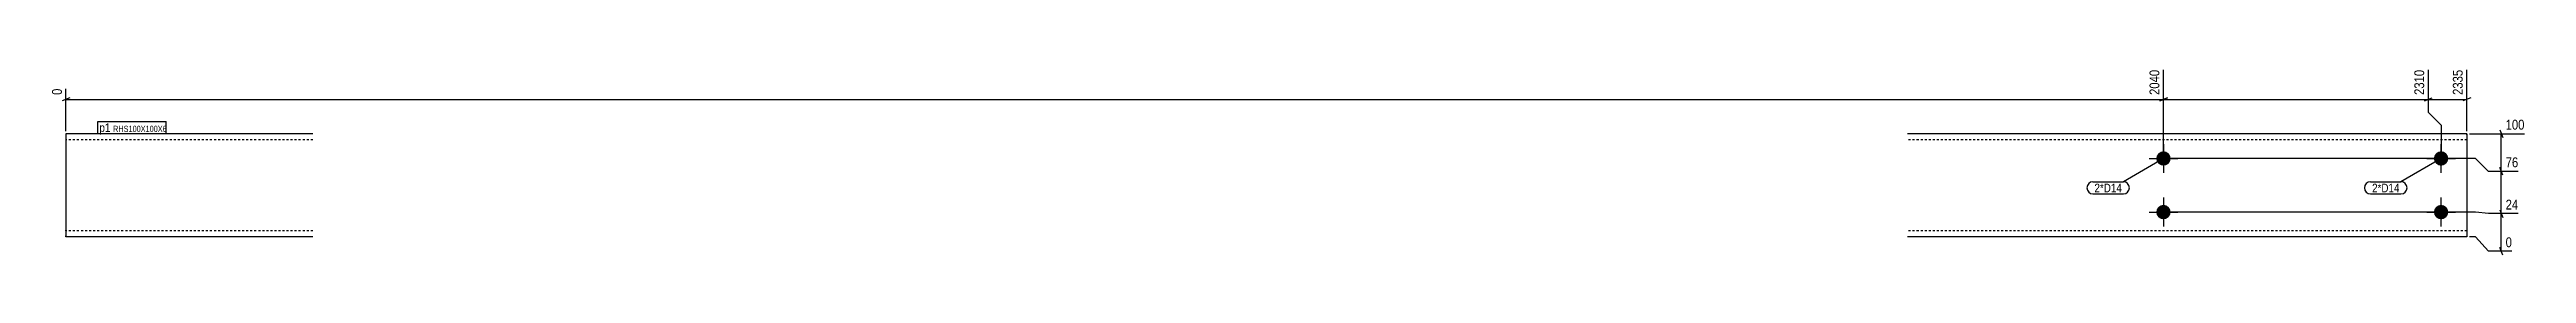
# Model space of a CAD drawing. Header units: millimetres. Extents: x 5 to 10567, y -5 to 189.
# Drawn here: x 5 to 2415, y 8 to 189 of the extents above.
import ezdxf

# ---------------------------------------------------------------- set-up
doc = ezdxf.new("R2010")
doc.units = ezdxf.units.MM
doc.linetypes.add('DXK_LINE_DOT2', pattern=[3.9198, 1.9599, -1.9599])
for name, color, linetype in [('MÅLSÆTNING', 7, 'Continuous'), ('STÅL', 7, 'Continuous'), ('TEKST', 7, 'Continuous')]:
    doc.layers.add(name, color=color, linetype=linetype)
doc.styles.add('Arial Narrow', font='ARIALN.TTF', dxfattribs={"height": 0.2})

msp = doc.modelspace()

# ---------------------------------------------------------------- hatches: boundary and pattern name
at = {"layer": 'STÅL', "linetype": 'Continuous'}
for points in [[(2061.5, 108.3, -1), (2061.5, 94.3, -1)], [(2331.5, 108.3, -1), (2331.5, 94.3, -1)], [(2061.5, 56.3, -1), (2061.5, 42.3, -1)], [(2331.5, 56.3, -1), (2331.5, 42.3, -1)]]:
    msp.add_hatch(color=3, dxfattribs=at).paths.add_polyline_path(points)

# ---------------------------------------------------------------- linework, layer by layer
at = {"layer": 'MÅLSÆTNING', "color": 7, "linetype": 'Continuous'}
for p, q in [((21.5, 127.8), (21.5, 168.9)), ((2061.5, 103.8), (2061.5, 187.2)), ((2061.5, 103.8), (2061.5, 187.2)), ((2319, 187.2), (2319, 146.1)), ((2319, 187.2), (2319, 146.1)), ((2356.5, 127.8), (2356.5, 187.2)), ((25.3, 160.1), (17.8, 157.1)), ((21.5, 158.6), (2061.5, 158.6)), ((2065.3, 160.1), (2057.8, 157.1)), ((2057.8, 157.1), (2065.3, 160.1)), ((2061.5, 158.6), (2319, 158.6)), ((2315.3, 157.1), (2322.8, 160.1)), ((2315.3, 157.1), (2322.8, 160.1)), ((2319, 158.6), (2356.5, 158.6)), ((2319, 146.1), (2331.5, 133.6)), ((2319, 146.1), (2331.5, 133.6)), ((2360.3, 160.1), (2352.8, 157.1)), ((2331.5, 133.6), (2331.5, 103.8)), ((2331.5, 133.6), (2331.5, 103.8)), ((2359, 125.3), (2412.5, 125.3)), ((2388.5, 129), (2391.5, 121.5)), ((2390, 88.8), (2390, 125.3)), ((2365, 101.3), (2064, 101.3)), ((2365, 101.3), (2064, 101.3)), ((2377.5, 88.8), (2365, 101.3)), ((2377.5, 88.8), (2365, 101.3)), ((2406.4, 88.8), (2377.5, 88.8)), ((2406.4, 88.8), (2377.5, 88.8)), ((2391.5, 85), (2388.5, 92.5)), ((2391.5, 85), (2388.5, 92.5)), ((2390, 47.8), (2390, 88.8)), ((2365, 49.3), (2064, 49.3)), ((2365, 49.3), (2064, 49.3)), ((2377.5, 47.8), (2365, 49.3)), ((2377.5, 47.8), (2365, 49.3)), ((2388.5, 51.5), (2391.5, 44)), ((2388.5, 51.5), (2391.5, 44)), ((2365, 25.3), (2359, 25.3)), ((2377.5, 11.3), (2365, 25.3)), ((2406.4, 47.8), (2377.5, 47.8)), ((2406.4, 47.8), (2377.5, 47.8)), ((2390, 11.3), (2390, 47.8)), ((2400.3, 11.3), (2377.5, 11.3)), ((2391.5, 7.5), (2388.5, 15))]:
    msp.add_line(p, q, dxfattribs=at)
at = {"layer": 'STÅL', "color": 2, "linetype": 'Continuous'}
for p, q in [((261.5, 125.3), (21.5, 125.3)), ((21.5, 125.3), (21.5, 26.2)), ((2356.5, 125.3), (1812.5, 125.3)), ((2356.5, 125.3), (2356.5, 25.3)), ((21.5, 25.3), (21.5, 26.2)), ((261.5, 25.3), (21.5, 25.3)), ((2356.5, 25.3), (1812.5, 25.3))]:
    msp.add_line(p, q, dxfattribs=at)
at = {"layer": 'STÅL', "color": 7, "linetype": 'DXK_LINE_DOT2'}
for p, q in [((2356.5, 124.3), (2356.5, 125.3)), ((261.5, 119.3), (21.5, 119.3)), ((2356.5, 119.3), (1812.5, 119.3)), ((21.5, 31.3), (21.5, 31.7)), ((261.5, 31.3), (21.5, 31.3)), ((2356.5, 31.3), (1812.5, 31.3)), ((2356.5, 31.3), (2356.5, 31.7))]:
    msp.add_line(p, q, dxfattribs=at)
at = {"layer": 'STÅL', "color": 3, "linetype": 'Continuous'}
for p, q in [((2047.5, 101.3), (2075.5, 101.3)), ((2061.5, 115.3), (2061.5, 87.3)), ((2317.5, 101.3), (2345.5, 101.3)), ((2331.5, 87.3), (2331.5, 115.3)), ((2047.5, 49.3), (2075.5, 49.3)), ((2061.5, 63.3), (2061.5, 35.3)), ((2317.5, 49.3), (2345.5, 49.3)), ((2331.5, 35.3), (2331.5, 63.3))]:
    msp.add_line(p, q, dxfattribs=at)

# ---------------------------------------------------------------- wipeouts: each hides what was drawn before it
at = {"color": 0}
for points in [[(2021, 68.5), (2021, 77.3), (1994.4, 77.3), (1994.4, 68.5)], [(2291, 68.5), (2291, 77.3), (2264.4, 77.3), (2264.4, 68.5)]]:
    msp.add_wipeout(points, dxfattribs=at).dxf.layer = 'TEKST'

# ---------------------------------------------------------------- next in the draw order: wipeouts: each hides what was drawn before it
at = {"color": 0, "linetype": 'Continuous'}
for points in [[(19.5, 170.9), (5.5, 170.9), (5.5, 160.9), (19.5, 160.9)], [(2059.5, 189.2), (2045.5, 189.2), (2045.5, 160.9), (2059.5, 160.9)], [(2317, 189.2), (2303, 189.2), (2303, 160.9), (2317, 160.9)], [(2354.5, 189.2), (2340.5, 189.2), (2340.5, 160.9), (2354.5, 160.9)], [(2414.5, 127.3), (2414.5, 141.3), (2392.3, 141.3), (2392.3, 127.3)], [(2408.4, 90.8), (2408.4, 104.8), (2392.3, 104.8), (2392.3, 90.8)], [(2408.4, 49.8), (2408.4, 63.8), (2392.3, 63.8), (2392.3, 49.8)], [(2402.3, 13.3), (2402.3, 27.3), (2392.3, 27.3), (2392.3, 13.3)]]:
    msp.add_wipeout(points, dxfattribs=at).dxf.layer = 'MÅLSÆTNING'
at = {"color": 0}
for points in [[(64.7, 127), (64.7, 135.8), (54, 135.8), (54, 127)], [(2021, 68.5), (2021, 77.3), (1994.4, 77.3), (1994.4, 68.5)], [(2291, 68.5), (2291, 77.3), (2264.4, 77.3), (2264.4, 68.5)]]:
    msp.add_wipeout(points, dxfattribs=at).dxf.layer = 'TEKST'

# ---------------------------------------------------------------- next in the draw order: linework, layer by layer
at = {"layer": 'TEKST', "color": 7, "linetype": 'Continuous'}
for p, q in [((2061.5, 101.3), (2022.5, 78.8)), ((2331.5, 101.3), (2292.5, 78.8)), ((1992.9, 78.8), (2022.5, 78.8)), ((2262.9, 78.8), (2292.5, 78.8)), ((1992.9, 67), (2022.5, 67)), ((2262.9, 67), (2292.5, 67))]:
    msp.add_line(p, q, dxfattribs=at)
for centre, radius, start, end in [((1992.9, 72.9), 5.87, 90, 270), ((2022.5, 72.9), 5.87, 270, 90), ((2262.9, 72.9), 5.88, 90, 270), ((2292.5, 72.9), 5.87, 270, 90)]:
    msp.add_arc(centre, radius, start, end, dxfattribs=at)

# ---------------------------------------------------------------- next in the draw order: texts
at = {"layer": 'MÅLSÆTNING', "color": 3, "linetype": 'Continuous', "style": 'Arial Narrow'}
for s, p in [('2040', (2057.5, 162.9)), ('2310', (2315, 162.9)), ('2335', (2352.5, 162.9)), ('0', (17.5, 162.9))]:
    msp.add_text(s, height=9.54, rotation=90.0002, dxfattribs=at).set_placement(p)
for s, p in [('100', (2394.3, 129.3)), ('76', (2394.3, 92.8)), ('24', (2394.3, 51.8)), ('0', (2394.3, 15.3))]:
    msp.add_text(s, height=9.54, dxfattribs=at).set_placement(p)
at = {"layer": 'TEKST', "color": 3, "style": 'Arial Narrow'}
for p in [(1994.4, 68.5), (2264.4, 68.5)]:
    msp.add_text('2*D14', height=8.35, dxfattribs=at).set_placement(p)

# ---------------------------------------------------------------- next in the draw order: wipeouts: each hides what was drawn before it
at = {"color": 0}
msp.add_wipeout([(64.7, 127), (64.7, 135.8), (54, 135.8), (54, 127)], dxfattribs=at).dxf.layer = 'TEKST'

# ---------------------------------------------------------------- next in the draw order: linework, layer by layer
at = {"layer": 'TEKST', "color": 7, "linetype": 'Continuous'}
msp.add_line((52.5, 125.5), (52.5, 137.3), dxfattribs=at)

# ---------------------------------------------------------------- next in the draw order: wipeouts: each hides what was drawn before it
at = {"color": 0}
msp.add_wipeout([(117.5, 127), (117.5, 133.3), (67.3, 133.3), (67.3, 127)], dxfattribs=at).dxf.layer = 'TEKST'

# ---------------------------------------------------------------- next in the draw order: wipeouts: each hides what was drawn before it
msp.add_wipeout([(117.5, 127), (117.5, 133.3), (67.3, 133.3), (67.3, 127)], dxfattribs=at).dxf.layer = 'TEKST'

# ---------------------------------------------------------------- next in the draw order: linework, layer by layer
at = {"layer": 'TEKST', "color": 7, "linetype": 'Continuous'}
for p, q in [((52.5, 137.3), (119, 137.3)), ((52.5, 125.5), (119, 125.5)), ((119, 125.5), (119, 137.3))]:
    msp.add_line(p, q, dxfattribs=at)

# ---------------------------------------------------------------- next in the draw order: texts
at = {"layer": 'TEKST', "color": 3, "style": 'Arial Narrow'}
for s, height, p in [('p1', 8.35, (54, 127)), ('RHS100X100X6', 5.965, (67.3, 127))]:
    msp.add_text(s, height=height, dxfattribs=at).set_placement(p)

doc.saveas('drawing.dxf')
